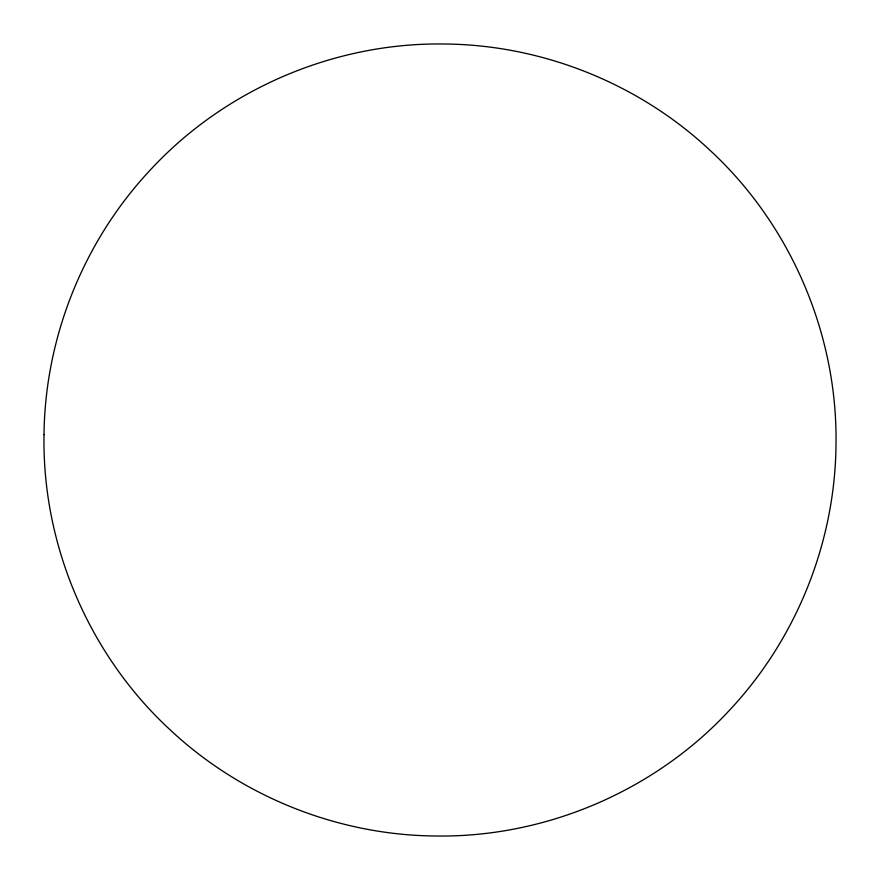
<?xml version="1.0" encoding="UTF-8"?>
<svg xmlns="http://www.w3.org/2000/svg" width="880" height="880" viewBox="0 0 880 880"><rect width="100%" height="100%" fill="white"/><g stroke="black" fill="none" stroke-linecap="round" stroke-linejoin="round"><path stroke-width="1.32" d="M44.011 434.643C42.031 544.984 88.968 654.951 170.104 729.806C241.109 796.356 337.337 834.966 434.643 835.989C544.984 837.969 654.951 791.032 729.806 709.896C796.356 638.891 834.966 542.663 835.989 445.357C837.969 335.016 791.032 225.049 709.896 150.194C638.891 83.644 542.663 45.034 445.357 44.011C335.016 42.031 225.049 88.968 150.194 170.104C83.644 241.109 45.034 337.337 44.011 434.643"/></g></svg>
